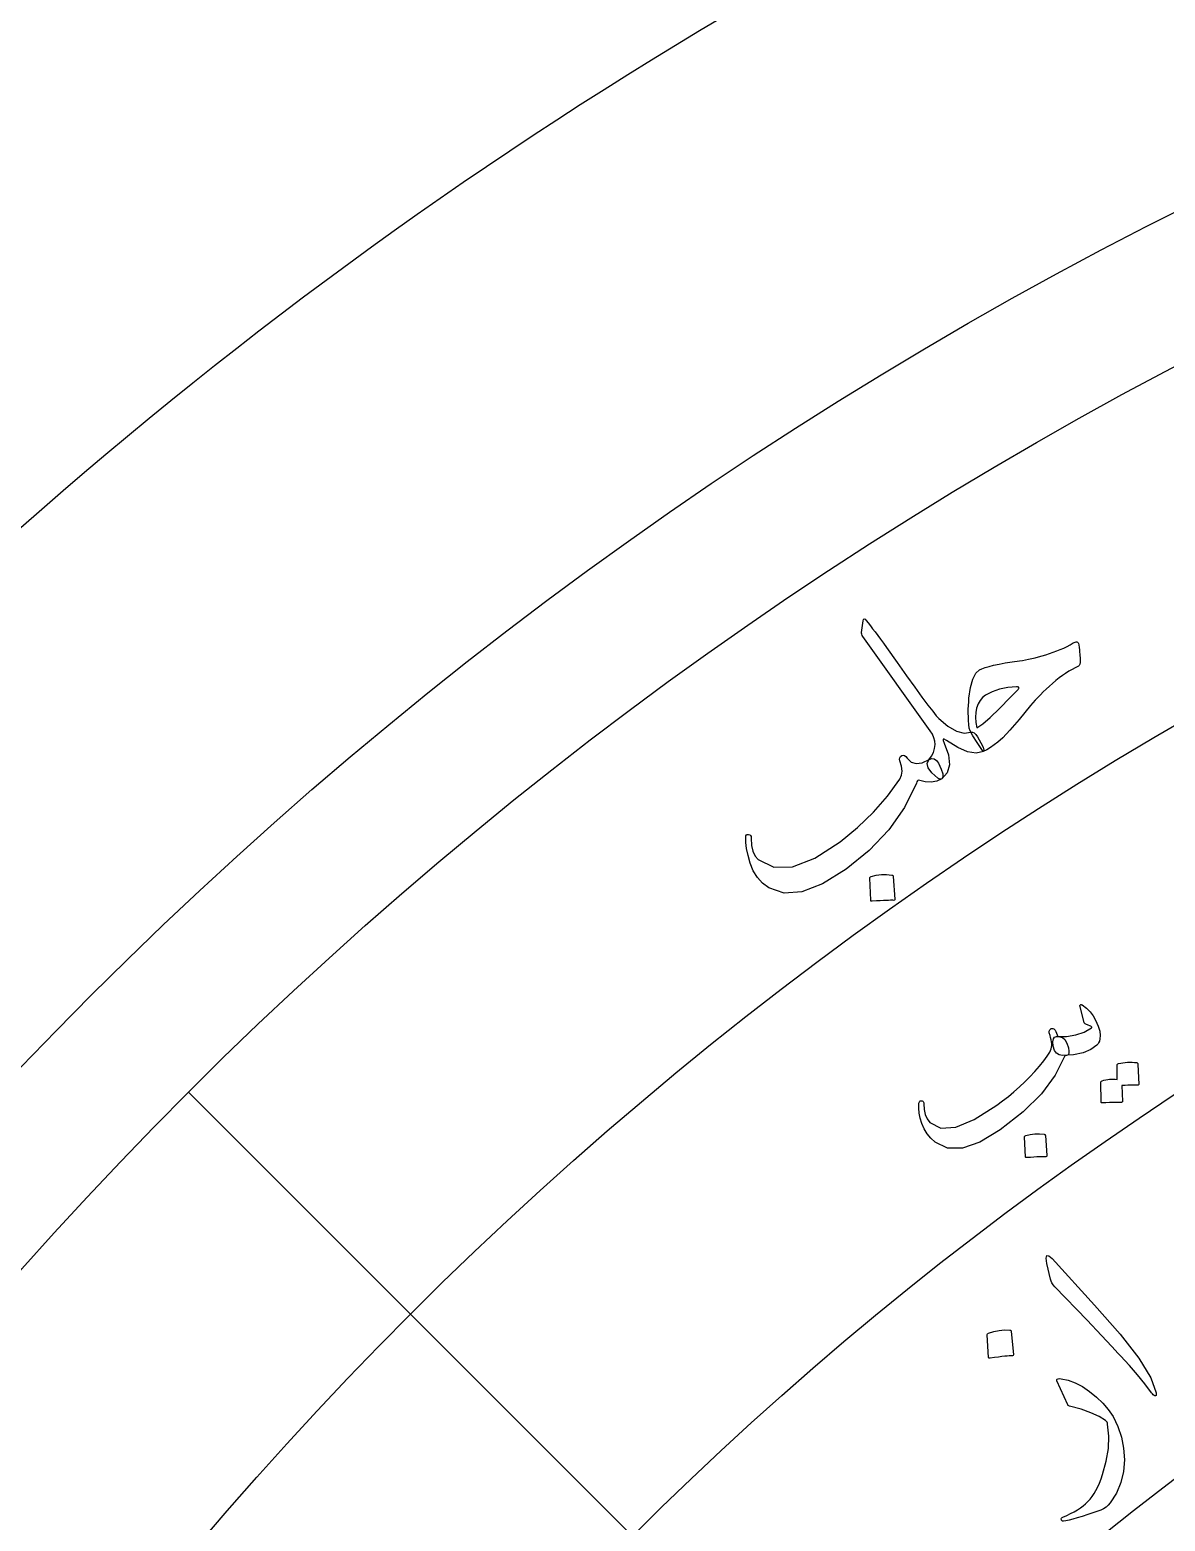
# Model space of a CAD drawing. Header units: millimetres. Extents: x -65 to 65, y -65 to 84.
# Drawn here: x -42.93 to -26.81, y 34.58 to 55.76 of the extents above; entities that cross this region are included whole.
import ezdxf

# ---------------------------------------------------------------- set-up
doc = ezdxf.new("R2010")
doc.units = ezdxf.units.MM
for name, color, linetype in [('CUT_OUTER', 1, 'Continuous'), ('ENGRAVE', 7, 'Continuous'), ('ENGRAVE_FINE', 8, 'Continuous'), ('GUIDE', 3, 'Continuous'), ('TEXT', 5, 'Continuous')]:
    doc.layers.add(name, color=color, linetype=linetype)

msp = doc.modelspace()

# ---------------------------------------------------------------- linework, layer by layer
at = {"layer": 'CUT_OUTER'}
msp.add_lwpolyline([(-43.057, 48.6939), (-42.7574, 48.9571), (-42.4562, 49.2186), (-42.1534, 49.4782), (-41.8491, 49.7359), (-41.5431, 49.9917), (-41.2356, 50.2457), (-40.9265, 50.4978), (-40.6159, 50.7479), (-40.3037, 50.9962), (-39.9901, 51.2425), (-39.6749, 51.4869), (-39.3582, 51.7294), (-39.0401, 51.9699), (-38.7205, 52.2085), (-38.3994, 52.4451), (-38.0769, 52.6797), (-37.7529, 52.9124), (-37.4275, 53.143), (-37.1007, 53.3717), (-36.7726, 53.5983), (-36.443, 53.8229), (-36.1121, 54.0455), (-35.7798, 54.2661), (-35.4461, 54.4846), (-35.1111, 54.7011), (-34.7748, 54.9155), (-34.4372, 55.1278), (-34.0983, 55.3381), (-33.7581, 55.5463), (-33.4167, 55.7524), (-33.074, 55.9564)], dxfattribs=at)
at = {"layer": 'ENGRAVE'}
for radius in [57.525, 48.6086, 39.6922]:
    msp.add_circle((0, 0), radius, dxfattribs=at)
at = {"layer": 'ENGRAVE_FINE'}
msp.add_lwpolyline([(-40.6763, 40.6763), (-34.3715, 34.3715)], dxfattribs=at)
for radius in [53.0668, 44.1504, 35.2341]:
    msp.add_circle((0, 0), radius, dxfattribs=at)
at = {"layer": 'GUIDE'}
msp.add_circle((0, 0), 59.475, dxfattribs=at)
at = {"layer": 'TEXT'}
for points in [[(-29.5635, 45.7874), (-29.5418, 45.7887), (-29.519, 45.7784), (-29.4952, 45.7563), (-29.4702, 45.7225), (-29.4216, 45.6372), (-29.3914, 45.5739), (-29.3798, 45.5326), (-29.3865, 45.5134), (-29.4895, 45.4908), (-29.6112, 45.5092), (-29.752, 45.5686), (-29.912, 45.6689), (-29.9432, 45.6866), (-29.9592, 45.6867), (-29.9599, 45.6692), (-29.9452, 45.6341), (-29.8835, 45.4654), (-29.8686, 45.3245), (-29.9006, 45.2111), (-29.9794, 45.1251), (-29.9896, 45.1214), (-30.0021, 45.122), (-30.017, 45.127), (-30.0343, 45.1365), (-30.121, 45.2129), (-30.1709, 45.2817), (-30.1839, 45.343), (-30.1599, 45.3968), (-30.1234, 45.4488), (-30.0966, 45.5018), (-30.0797, 45.5559), (-30.0726, 45.611), (-30.0764, 45.6595), (-30.0892, 45.7086), (-30.1111, 45.7582), (-30.1419, 45.8084), (-31.0973, 47.1449), (-31.1084, 47.1634), (-31.1156, 47.1795), (-31.1191, 47.1932), (-31.1188, 47.2046), (-31.0959, 47.3671), (-31.0896, 47.3878), (-31.0801, 47.3959), (-31.0674, 47.3915), (-31.0515, 47.3745), (-31.0233, 47.3386), (-30.9927, 47.2993), (-30.9597, 47.2568), (-30.9242, 47.211), (-30.8867, 47.1616), (-30.8476, 47.1084), (-30.8068, 47.0515), (-30.7644, 46.9907), (-30.614, 46.7777), (-30.4798, 46.5896), (-30.362, 46.4262), (-30.2604, 46.2876), (-30.1755, 46.1738), (-30.1074, 46.0851), (-30.0562, 46.0212), (-30.0219, 45.9824), (-29.8901, 45.872), (-29.7699, 45.8027), (-29.661, 45.7745), (-29.5635, 45.7874)], [(-28.8733, 46.8016), (-28.8329, 46.8075), (-28.7907, 46.8147), (-28.7467, 46.8233), (-28.7009, 46.8332), (-28.6532, 46.8444), (-28.6038, 46.857), (-28.5525, 46.8709), (-28.4994, 46.8861), (-28.4469, 46.9038), (-28.3953, 46.9222), (-28.3446, 46.9413), (-28.2949, 46.9611), (-28.2466, 46.9821), (-28.1999, 47.0051), (-28.1548, 47.0298), (-28.1114, 47.0564), (-28.0977, 47.0636), (-28.0846, 47.0682), (-28.0722, 47.0703), (-28.0604, 47.07), (-28.05, 47.0662), (-28.0417, 47.0579), (-28.0354, 47.0453), (-28.0313, 47.0282), (-28.0278, 46.9916), (-28.0244, 46.9575), (-28.0212, 46.9259), (-28.0181, 46.8968), (-28.0156, 46.8704), (-28.0139, 46.8466), (-28.0129, 46.8255), (-28.0128, 46.8071), (-28.0149, 46.7763), (-28.0198, 46.7522), (-28.0278, 46.7348), (-28.0386, 46.7241), (-28.0833, 46.7025), (-28.1284, 46.6785), (-28.1738, 46.6522), (-28.2197, 46.6234), (-28.2658, 46.592), (-28.312, 46.5578), (-28.3584, 46.5208), (-28.4049, 46.4811), (-28.4505, 46.4401), (-28.4943, 46.3997), (-28.5363, 46.3598), (-28.5765, 46.3204), (-28.6147, 46.2814), (-28.6508, 46.2425), (-28.685, 46.2037), (-28.717, 46.1652), (-28.8814, 45.9681), (-29.0133, 45.8155), (-29.1133, 45.7078), (-29.1817, 45.645), (-29.2344, 45.6065), (-29.2865, 45.5714), (-29.3383, 45.5397), (-29.3895, 45.5115), (-29.4763, 45.6396), (-29.5388, 45.7376), (-29.5769, 45.8054), (-29.5908, 45.8431), (-29.5955, 45.8978), (-29.5989, 45.9522), (-29.601, 46.0063), (-29.6018, 46.0602), (-29.6013, 46.1138), (-29.5995, 46.1672), (-29.5964, 46.2203), (-29.5919, 46.2731), (-29.5694, 46.4243), (-29.5366, 46.5415), (-29.4938, 46.6246), (-29.4413, 46.6737), (-29.4072, 46.6898), (-29.3626, 46.7061), (-29.3073, 46.7226), (-29.2415, 46.7393), (-29.1651, 46.7557), (-29.0782, 46.7717), (-28.981, 46.787), (-28.8733, 46.8016)], [(-28.9177, 46.433), (-29.0416, 46.4216), (-29.1562, 46.3981), (-29.2612, 46.3628), (-29.3567, 46.3155), (-29.3991, 46.2822), (-29.4345, 46.2403), (-29.4628, 46.1901), (-29.4841, 46.1313), (-29.4967, 46.0684), (-29.5001, 46.0006), (-29.4944, 45.9278), (-29.4796, 45.8501), (-29.3956, 45.9072), (-29.2888, 45.998), (-29.1588, 46.1223), (-29.0052, 46.28), (-28.8947, 46.3961), (-28.8897, 46.4034), (-28.8863, 46.4099), (-28.8843, 46.4153), (-28.8839, 46.4198), (-28.8859, 46.4255), (-28.8922, 46.4296), (-28.9028, 46.4321), (-28.9177, 46.433)], [(-32.7626, 44.2971), (-32.7606, 44.3161), (-32.7533, 44.3289), (-32.7408, 44.3353), (-32.723, 44.3354), (-32.7062, 44.331), (-32.6941, 44.3207), (-32.6868, 44.3047), (-32.6843, 44.2829), (-32.678, 44.1811), (-32.6593, 44.0964), (-32.6282, 44.0286), (-32.5849, 43.9778), (-32.364, 43.869), (-32.097, 43.8758), (-31.7832, 43.9969), (-31.421, 44.2313), (-31.1735, 44.4351), (-30.95, 44.6514), (-30.7505, 44.8806), (-30.5746, 45.1229), (-30.55, 45.1754), (-30.5414, 45.2362), (-30.5486, 45.3053), (-30.5717, 45.3829), (-30.5773, 45.4057), (-30.5745, 45.4258), (-30.5634, 45.4434), (-30.544, 45.4583), (-30.5254, 45.4618), (-30.5066, 45.4562), (-30.4877, 45.4413), (-30.4686, 45.4173), (-30.4124, 45.3639), (-30.3417, 45.3431), (-30.2566, 45.3547), (-30.1569, 45.3988), (-30.1199, 45.413), (-30.0859, 45.4089), (-30.0549, 45.3865), (-30.0269, 45.3459), (-29.9869, 45.262), (-29.9652, 45.1976), (-29.9617, 45.1526), (-29.9764, 45.1271), (-30.0476, 45.0922), (-30.1269, 45.0769), (-30.2146, 45.0809), (-30.3105, 45.1044), (-30.3168, 45.1037), (-30.3237, 45.0966), (-30.3311, 45.0831), (-30.3391, 45.0633), (-30.509, 44.7183), (-30.7316, 44.4005), (-31.0073, 44.1087), (-31.3366, 43.842), (-31.6697, 43.6356), (-31.9632, 43.5222), (-32.2185, 43.5028), (-32.4362, 43.5781), (-32.5234, 43.6456), (-32.5962, 43.7267), (-32.6545, 43.8214), (-32.6981, 43.9299), (-32.7284, 44.0383), (-32.7493, 44.1356), (-32.7607, 44.2219), (-32.7626, 44.2971)], [(-30.9994, 43.7173), (-30.9984, 43.7235), (-30.9949, 43.7293), (-30.9889, 43.7347), (-30.9804, 43.7396), (-30.9078, 43.756), (-30.8347, 43.7648), (-30.7613, 43.7661), (-30.6875, 43.7598), (-30.6788, 43.757), (-30.6727, 43.7525), (-30.6691, 43.7462), (-30.668, 43.7381), (-30.6448, 43.4176), (-30.6461, 43.4087), (-30.6516, 43.4028), (-30.6615, 43.4), (-30.6756, 43.4003), (-30.6879, 43.4005), (-30.7069, 43.4004), (-30.7326, 43.3999), (-30.7651, 43.3991), (-30.8048, 43.3976), (-30.8519, 43.3953), (-30.9065, 43.392), (-30.9686, 43.3878), (-30.9775, 43.3881), (-30.9836, 43.3905), (-30.9867, 43.3949), (-30.987, 43.4014)], [(-28.2629, 41.1975), (-28.3103, 41.2052), (-28.3487, 41.2294), (-28.3781, 41.27), (-28.3984, 41.3272), (-28.4003, 41.3897), (-28.3927, 41.4336), (-28.3759, 41.4591), (-28.3497, 41.466), (-28.2053, 41.4678), (-28.0743, 41.4887), (-27.9567, 41.529), (-27.8522, 41.5887), (-27.8492, 41.5917), (-27.848, 41.5954), (-27.8488, 41.5998), (-27.8514, 41.6048), (-27.8598, 41.612), (-27.8762, 41.6202), (-27.9004, 41.6294), (-27.9326, 41.6396), (-27.9404, 41.644), (-27.9469, 41.6494), (-27.952, 41.6556), (-27.9558, 41.6628), (-28.0154, 41.8904), (-28.0171, 41.8994), (-28.0168, 41.9069), (-28.0145, 41.9128), (-28.0101, 41.9172), (-28.0045, 41.9197), (-27.9985, 41.9201), (-27.992, 41.9184), (-27.9851, 41.9145), (-27.9249, 41.8678), (-27.873, 41.816), (-27.8293, 41.7592), (-27.7939, 41.6974), (-27.7579, 41.6152), (-27.7356, 41.5437), (-27.727, 41.4828), (-27.7323, 41.4326), (-27.7407, 41.4012), (-27.7507, 41.3756), (-27.7621, 41.3558), (-27.775, 41.3418), (-27.8621, 41.2803), (-27.9724, 41.2358), (-28.1059, 41.2083), (-28.2629, 41.1975)], [(-28.3292, 41.4644), (-28.3257, 41.4649), (-28.3224, 41.4652), (-28.3193, 41.4654), (-28.3163, 41.4655), (-28.3132, 41.4654), (-28.3097, 41.4651), (-28.3058, 41.4645), (-28.3015, 41.4638), (-28.2629, 41.4531), (-28.23, 41.4229), (-28.2027, 41.3733), (-28.181, 41.3042), (-28.1733, 41.2586), (-28.1747, 41.2256), (-28.1853, 41.2055), (-28.2051, 41.198), (-28.2166, 41.1963), (-28.225, 41.1932), (-28.2306, 41.1886), (-28.2333, 41.1826), (-28.3664, 40.9153), (-28.5636, 40.6534), (-28.8248, 40.396), (-29.1498, 40.1417), (-29.4361, 39.9682), (-29.6847, 39.8804), (-29.8966, 39.8789), (-30.0722, 39.9645), (-30.1326, 40.0219), (-30.1844, 40.0857), (-30.2276, 40.156), (-30.262, 40.2329), (-30.2852, 40.3064), (-30.3, 40.3787), (-30.3061, 40.4498), (-30.3037, 40.5197), (-30.3012, 40.5302), (-30.2969, 40.5389), (-30.2908, 40.546), (-30.2829, 40.5514), (-30.2735, 40.5536), (-30.2647, 40.5539), (-30.2564, 40.5523), (-30.2487, 40.5488), (-30.2429, 40.5441), (-30.2384, 40.5363), (-30.2352, 40.5257), (-30.2334, 40.512), (-30.2299, 40.4291), (-30.2144, 40.3572), (-30.1869, 40.2963), (-30.1475, 40.2464), (-29.9909, 40.1643), (-29.7808, 40.1781), (-29.5166, 40.2868), (-29.197, 40.4892), (-29.1139, 40.551), (-29.0326, 40.6152), (-28.9533, 40.6817), (-28.8758, 40.7505), (-28.8006, 40.8214), (-28.7283, 40.894), (-28.6588, 40.9683), (-28.5921, 41.0443), (-28.5294, 41.1212), (-28.4807, 41.1883), (-28.4461, 41.2455), (-28.4255, 41.2929), (-28.4198, 41.3145), (-28.417, 41.3379), (-28.4172, 41.3631), (-28.4204, 41.3903), (-28.4258, 41.4193), (-28.4328, 41.4501), (-28.4412, 41.4829), (-28.4512, 41.5176), (-28.4535, 41.5287), (-28.4528, 41.5399), (-28.4493, 41.5511), (-28.4429, 41.5623), (-28.4343, 41.5719), (-28.4243, 41.5779), (-28.4129, 41.5806), (-28.4002, 41.5798), (-28.3874, 41.5753), (-28.3759, 41.5671), (-28.3658, 41.555), (-28.3569, 41.5392)], [(-27.4876, 41.0614), (-27.4866, 41.0669), (-27.4833, 41.072), (-27.4779, 41.0766), (-27.4702, 41.0808), (-27.4377, 41.0882), (-27.4054, 41.094), (-27.3733, 41.0982), (-27.3413, 41.1009), (-27.3092, 41.1019), (-27.2767, 41.1013), (-27.2438, 41.0989), (-27.2105, 41.0949), (-27.2028, 41.0921), (-27.1971, 41.0874), (-27.1934, 41.0809), (-27.1919, 41.0725), (-27.182, 40.7851), (-27.1837, 40.7802), (-27.1887, 40.7768), (-27.1972, 40.775), (-27.2091, 40.7748), (-27.2181, 40.776), (-27.2319, 40.7765), (-27.2505, 40.7766), (-27.274, 40.776), (-27.3025, 40.775), (-27.3364, 40.7735), (-27.3757, 40.7715), (-27.4204, 40.769), (-27.4129, 40.5448), (-27.4141, 40.5369), (-27.4192, 40.5318), (-27.428, 40.5295), (-27.4406, 40.5299), (-27.4515, 40.5303), (-27.4684, 40.5305), (-27.4914, 40.5305), (-27.5203, 40.5304), (-27.5556, 40.5297), (-27.5976, 40.5284), (-27.6463, 40.5264), (-27.7017, 40.5237), (-27.7085, 40.525), (-27.713, 40.5277), (-27.7152, 40.532), (-27.7152, 40.5379), (-27.7202, 40.8191), (-27.7192, 40.8246), (-27.716, 40.8297), (-27.7105, 40.8344), (-27.7029, 40.8386), (-27.6761, 40.8462), (-27.6492, 40.8521), (-27.6222, 40.8564), (-27.595, 40.8591), (-27.5678, 40.8604), (-27.5407, 40.8603), (-27.5137, 40.859), (-27.4867, 40.8563)], [(-28.8024, 40.039), (-28.8016, 40.0445), (-28.7985, 40.0497), (-28.7932, 40.0545), (-28.7857, 40.0589), (-28.7211, 40.074), (-28.6562, 40.0824), (-28.5908, 40.084), (-28.5251, 40.0789), (-28.5174, 40.0765), (-28.5119, 40.0725), (-28.5086, 40.067), (-28.5076, 40.0598), (-28.4853, 39.7749), (-28.4864, 39.767), (-28.4913, 39.7617), (-28.5, 39.7592), (-28.5126, 39.7593), (-28.5235, 39.7594), (-28.5404, 39.7592), (-28.5633, 39.7586), (-28.5923, 39.7576), (-28.6276, 39.756), (-28.6695, 39.7536), (-28.7181, 39.7503), (-28.7734, 39.7461), (-28.7813, 39.7463), (-28.7866, 39.7484), (-28.7895, 39.7523), (-28.7898, 39.7581)], [(-28.4856, 38.2452), (-28.4967, 38.3205), (-28.4875, 38.3567), (-28.4581, 38.3537), (-28.4084, 38.3116), (-27.8112, 37.6489), (-27.4472, 37.2402), (-27.18, 36.8964), (-27.0087, 36.618), (-26.9327, 36.4055), (-26.9317, 36.3843), (-26.9345, 36.3704), (-26.941, 36.3638), (-26.9513, 36.3646), (-26.9627, 36.3695), (-26.9745, 36.3779), (-26.9868, 36.39), (-26.9995, 36.4056), (-27.093, 36.5317), (-27.198, 36.6611), (-27.3145, 36.7939), (-27.4425, 36.9298), (-27.4753, 36.9659), (-27.5649, 37.0624), (-27.7115, 37.2193), (-27.9153, 37.4363), (-28.3732, 37.913), (-28.3956, 37.9398), (-28.4134, 37.9666), (-28.4266, 37.9936), (-28.4351, 38.0206)], [(-29.3335, 37.2303), (-29.3327, 37.2368), (-29.3292, 37.243), (-29.3232, 37.2489), (-29.3145, 37.2545), (-29.2397, 37.277), (-29.1644, 37.2917), (-29.0884, 37.2987), (-29.0119, 37.298), (-29.0029, 37.2959), (-28.9964, 37.2917), (-28.9925, 37.2856), (-28.9912, 37.2774), (-28.9593, 36.9529), (-28.9604, 36.9437), (-28.966, 36.9373), (-28.9761, 36.9337), (-28.9907, 36.9329), (-29.0034, 36.9321), (-29.023, 36.9305), (-29.0496, 36.928), (-29.0833, 36.9246), (-29.1242, 36.92), (-29.1729, 36.9139), (-29.2293, 36.9063), (-29.2934, 36.8971), (-29.3026, 36.8967), (-29.3089, 36.8987), (-29.3123, 36.9029), (-29.3127, 36.9095)], [(-28.3426, 36.5743), (-28.345, 36.5807), (-28.3462, 36.5864), (-28.3462, 36.5913), (-28.345, 36.5953), (-28.3375, 36.6023), (-28.3248, 36.6064), (-28.3069, 36.6076), (-28.284, 36.6059), (-28.1833, 36.5843), (-28.0825, 36.5473), (-27.9815, 36.4949), (-27.8805, 36.427), (-27.781, 36.3468), (-27.6921, 36.2608), (-27.6136, 36.1692), (-27.5455, 36.0718), (-27.4758, 35.9284), (-27.426, 35.7777), (-27.396, 35.6197), (-27.3854, 35.4545), (-27.3965, 35.2887), (-27.4336, 35.1315), (-27.4967, 34.9827), (-27.5859, 34.8423), (-27.6131, 34.8089), (-27.6445, 34.7807), (-27.6801, 34.7579), (-27.7199, 34.7404), (-27.8176, 34.7071), (-27.9063, 34.6776), (-27.986, 34.6518), (-28.0569, 34.6299), (-28.1187, 34.612), (-28.1712, 34.5983), (-28.2145, 34.5889), (-28.2485, 34.5838), (-28.2567, 34.5841), (-28.2636, 34.5855), (-28.2691, 34.5881), (-28.2732, 34.5917), (-28.2771, 34.5976), (-28.2797, 34.6039), (-28.2811, 34.6107), (-28.2811, 34.618), (-28.2792, 34.6251), (-28.2748, 34.6313), (-28.268, 34.6366), (-28.2588, 34.6409), (-28.2014, 34.6662), (-28.148, 34.6919), (-28.0984, 34.7182), (-28.0527, 34.7451), (-28.0106, 34.7728), (-27.9717, 34.8017), (-27.9359, 34.8317), (-27.9033, 34.8629), (-27.8729, 34.8966), (-27.8437, 34.9343), (-27.8156, 34.9759), (-27.7886, 35.0215), (-27.7629, 35.0713), (-27.7385, 35.1253), (-27.7155, 35.1837), (-27.6939, 35.2464), (-27.6415, 35.4341), (-27.6122, 35.6158), (-27.6062, 35.7917), (-27.6236, 35.9618), (-27.6261, 35.9747), (-27.6319, 35.9874), (-27.641, 35.9999), (-27.6532, 36.0122), (-27.745, 36.0699), (-27.861, 36.1232), (-28.0012, 36.172), (-28.1658, 36.2161), (-28.1746, 36.2201), (-28.1815, 36.2245), (-28.1864, 36.2293), (-28.1893, 36.2345)]]:
    msp.add_lwpolyline(points, close=True, dxfattribs=at)

doc.saveas('drawing.dxf')
